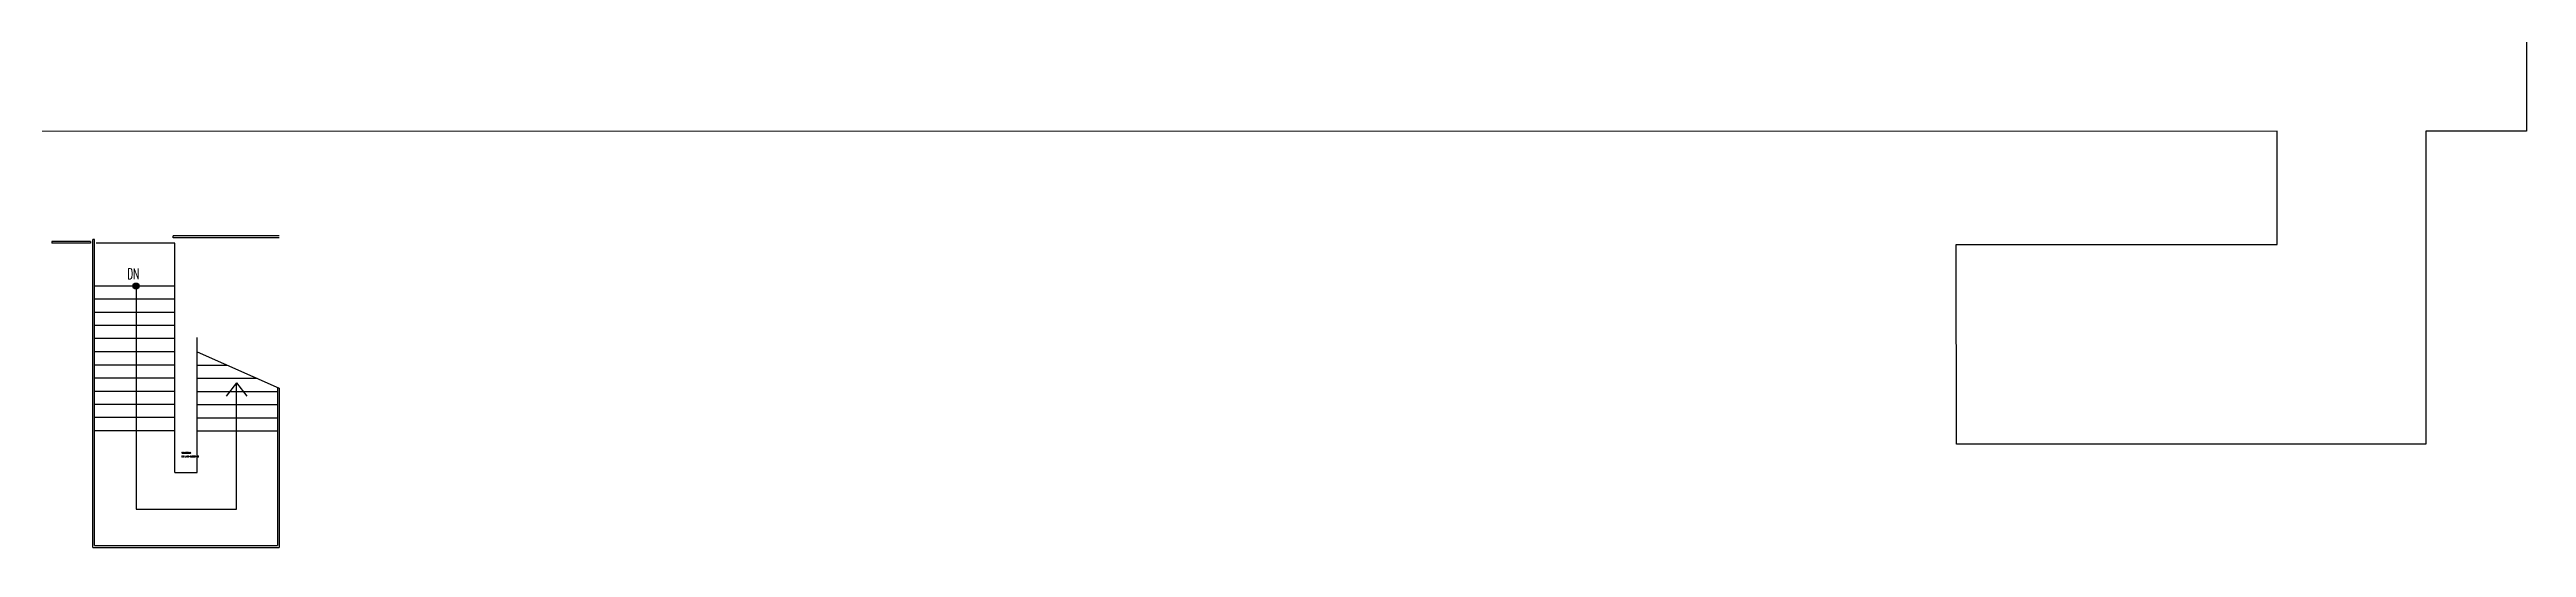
# Model space of a CAD drawing. Header units: inches. Extents: x -16 to 4862, y -246 to 5624.
# Drawn here: x 2424 to 4496, y 2272 to 2689 of the extents above; entities that cross this region are included whole.
import ezdxf

# ---------------------------------------------------------------- set-up
doc = ezdxf.new("R2010")
doc.units = ezdxf.units.IN
doc.header["$LTSCALE"] = 10
doc.header["$MEASUREMENT"] = 0
for name, color, linetype in [('A-FLOR', 3, 'CONTINUOUS'), ('A-IDEN-CNUM', 7, 'CONTINUOUS'), ('A-IDEN-RNUM', 7, 'CONTINUOUS'), ('A-IDEN-SNUM', 4, 'CONTINUOUS')]:
    doc.layers.add(name, color=color, linetype=linetype)
doc.styles.add('NOTE', font='simplex.shx', dxfattribs={"width": 0.6})
doc.styles.add('ROOMSNUMBER', font='TXT.SHX', dxfattribs={"height": 1})

msp = doc.modelspace()

# ---------------------------------------------------------------- hatches: boundary and pattern name
at = {"layer": 'A-FLOR'}
h = msp.add_hatch(color=256, dxfattribs=at)
edge = h.paths.add_edge_path()
edge.add_arc((2496, 2491), 2.5, 0, 360)

# ---------------------------------------------------------------- linework, layer by layer
for p, q in [((2459.9, 2272.3), (2459.9, 2529.9)), ((2461.4, 2529.9), (2459.9, 2529.9)), ((2461.4, 2273.8), (2461.4, 2529.9)), ((2615.9, 2532.9), (2527.1, 2532.9)), ((2527.1, 2531.4), (2527.1, 2532.9)), ((2615.9, 2531.4), (2527.1, 2531.4)), ((2457.9, 2528.4), (2425.7, 2528.4)), ((2425.7, 2528.4), (2425.7, 2526.9)), ((2457.9, 2526.9), (2425.7, 2526.9)), ((2457.9, 2528.4), (2457.9, 2526.9)), ((2496, 2491), (2496, 2304.2)), ((2547.1, 2436), (2615.9, 2405.6)), ((2580.1, 2409.9), (2571.4, 2398.9)), ((2580.1, 2304.2), (2580.1, 2409.9)), ((2580.1, 2409.9), (2588.8, 2398.9)), ((2614.4, 2406.3), (2614.4, 2273.8)), ((2615.9, 2405.6), (2615.9, 2272.3)), ((2496, 2304.2), (2580.1, 2304.2)), ((2459.9, 2272.3), (2615.9, 2272.3)), ((2461.4, 2273.8), (2614.4, 2273.8))]:
    msp.add_line(p, q, dxfattribs=at)
msp.add_lwpolyline([(4496.2, 4662.1), (4496.2, 2620.5), (4496.2, 2620.5), (4496.2, 2620.5), (4496.2, 2620.5), (4496.2, 2620.5), (4496.2, 2620.5), (4496.2, 2620.5), (4412.1, 2620.7), (4412.1, 2358.6), (4019.4, 2358.6), (4019.1, 2525.8), (4287.5, 2525.8), (4287.5, 2620.5), (4287.5, 2620.5), (4287.5, 2620.5), (4287.5, 2620.5), (4287.5, 2620.5), (977.5, 2620.4)], dxfattribs=at)
at = {"layer": 'A-FLOR', "flags": 128}
for points in [[(2528.6, 2334.9), (2528.6, 2526.9), (2462.6, 2526.9)], [(2528.6, 2491), (2461.4, 2491)], [(2528.6, 2480), (2461.4, 2480)], [(2528.6, 2469), (2461.4, 2469)], [(2528.6, 2457.9), (2461.4, 2457.9)], [(2528.6, 2447), (2461.4, 2447)], [(2547.1, 2334.9), (2547.1, 2448)], [(2528.6, 2435.9), (2461.4, 2435.9)], [(2528.6, 2424.9), (2461.4, 2424.9)], [(2528.6, 2413.9), (2461.4, 2413.9)], [(2547.1, 2424.8), (2572.4, 2424.8)], [(2547.1, 2413.8), (2597.3, 2413.8)], [(2528.6, 2402.9), (2461.4, 2402.9)], [(2528.6, 2391.9), (2461.4, 2391.9)], [(2547.1, 2402.8), (2614.4, 2402.8)], [(2547.1, 2391.8), (2614.4, 2391.8)], [(2528.6, 2380.9), (2461.4, 2380.9)], [(2528.6, 2369.9), (2461.4, 2369.9)], [(2547.1, 2380.8), (2614.4, 2380.8)], [(2547.1, 2369.8), (2614.4, 2369.8)], [(2528.6, 2334.9), (2547.1, 2334.9)]]:
    msp.add_lwpolyline(points, dxfattribs=at)
at = {"layer": 'A-FLOR'}
msp.add_circle((2496, 2491), 2.5, dxfattribs=at)

# ---------------------------------------------------------------- texts
at = {"layer": 'A-FLOR', "insert": (2488.7, 2505.8), "char_height": 9, "width": 317.633, "attachment_point": 1, "style": 'NOTE'}
msp.add_mtext('DN', dxfattribs=at)
at = {"layer": 'A-IDEN-CNUM', "style": 'ROOMSNUMBER', "width": 0.85}
msp.add_text('CAD #186-0_S302-00', height=1, rotation=360, dxfattribs=at).set_placement((2534.2, 2347.9))
at = {"layer": 'A-IDEN-RNUM', "style": 'ROOMSNUMBER', "width": 0.85}
msp.add_text('S302-00', height=1, rotation=360, dxfattribs=at).set_placement((2534.2, 2350.9))
at = {"layer": 'A-IDEN-SNUM', "style": 'ROOMSNUMBER', "width": 0.85}
msp.add_text('1860S30200', height=1, rotation=360, dxfattribs=at).set_placement((2534.2, 2350.9))

doc.saveas('drawing.dxf')
